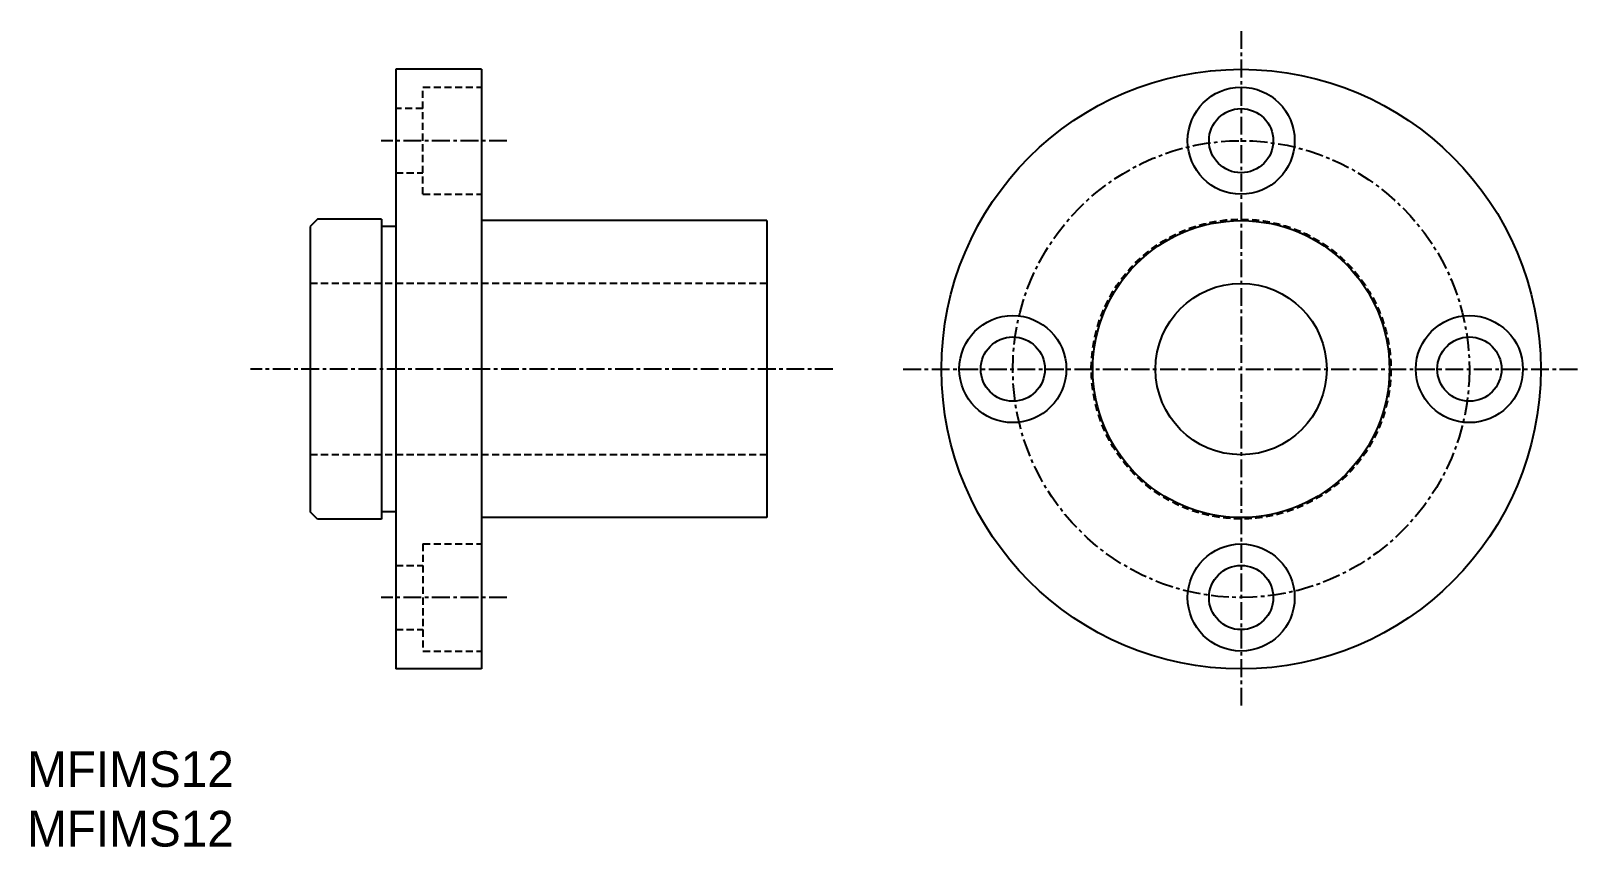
# Model space of a CAD drawing. Extents: x 10 to 119, y 10 to 67.
import ezdxf

# ---------------------------------------------------------------- set-up
doc = ezdxf.new("R2010")
doc.units = 0
doc.linetypes.add('CENTER', pattern=[2, 1.25, -0.25, 0.25, -0.25])
doc.linetypes.add('DASHED', pattern=[0.75, 0.5, -0.25])
doc.layers.get('0').update_dxf_attribs({"linetype": 'CONTINUOUS'})
doc.layers.add('CENTER', color=1, linetype='CENTER')

# ---------------------------------------------------------------- blocks, each defined once
blk = doc.blocks.new('*U2')
for p in [(181.71, 103.19), (181.71, 99.02)]:
    blk.add_text('MFIMS12', height=2.5).set_placement(p)

msp = doc.modelspace()

# ---------------------------------------------------------------- linework, layer by layer
at = {"color": 7, "linetype": 'CONTINUOUS'}
for p, q in [((35.85, 64.44), (35.85, 22.44)), ((41.85, 64.44), (35.85, 64.44)), ((41.85, 64.44), (41.85, 22.44)), ((30.35, 53.94), (29.85, 53.44)), ((29.85, 53.44), (29.85, 33.44)), ((34.85, 53.94), (30.35, 53.94)), ((34.85, 53.94), (34.85, 32.94)), ((35.85, 53.44), (34.85, 53.44)), ((61.85, 53.84), (41.85, 53.84)), ((61.85, 53.84), (61.85, 33.04)), ((30.35, 32.94), (29.85, 33.44)), ((34.85, 32.94), (30.35, 32.94)), ((35.85, 33.44), (34.85, 33.44)), ((61.85, 33.04), (41.85, 33.04)), ((41.85, 22.44), (35.85, 22.44))]:
    msp.add_line(p, q, dxfattribs=at)
at = {"color": 3, "linetype": 'DASHED'}
for p, q in [((37.75, 55.69), (37.75, 63.19)), ((37.75, 63.19), (41.85, 63.19)), ((37.75, 61.69), (35.85, 61.69)), ((35.85, 57.19), (37.75, 57.19)), ((37.75, 55.69), (41.85, 55.69)), ((61.85, 49.44), (29.85, 49.44)), ((61.85, 37.44), (29.85, 37.44)), ((37.75, 31.19), (37.75, 23.69)), ((37.75, 31.19), (41.85, 31.19)), ((35.85, 29.69), (37.75, 29.69)), ((35.85, 25.19), (37.75, 25.19)), ((37.75, 23.69), (41.85, 23.69))]:
    msp.add_line(p, q, dxfattribs=at)
at = {"color": 7, "linetype": 'CONTINUOUS'}
for centre, radius in [((95.09, 43.44), 21), ((95.09, 59.44), 3.75), ((95.09, 59.44), 2.25), ((95.09, 43.44), 10.4), ((95.09, 43.44), 6), ((79.09, 43.44), 3.75), ((111.09, 43.44), 3.75), ((79.09, 43.44), 2.25), ((111.09, 43.44), 2.25), ((95.09, 27.44), 3.75), ((95.09, 27.44), 2.25)]:
    msp.add_circle(centre, radius, dxfattribs=at)
at = {"color": 3, "linetype": 'DASHED'}
msp.add_circle((95.09, 43.44), 10.5, dxfattribs=at)
at = {"layer": 'CENTER', "color": 1, "linetype": 'CENTER'}
for p, q in [((95.09, 67.12), (95.09, 19.76)), ((43.63, 59.44), (34.81, 59.44)), ((66.47, 43.44), (25.67, 43.44)), ((71.41, 43.44), (118.77, 43.44)), ((43.63, 27.44), (34.81, 27.44))]:
    msp.add_line(p, q, dxfattribs=at)
msp.add_circle((95.09, 43.44), 16, dxfattribs=at)

# ---------------------------------------------------------------- block references
at = {"color": 7, "linetype": 'CONTINUOUS'}
msp.add_blockref('*U2', (-171.71, -89.02), dxfattribs=at)

doc.saveas('drawing.dxf')
